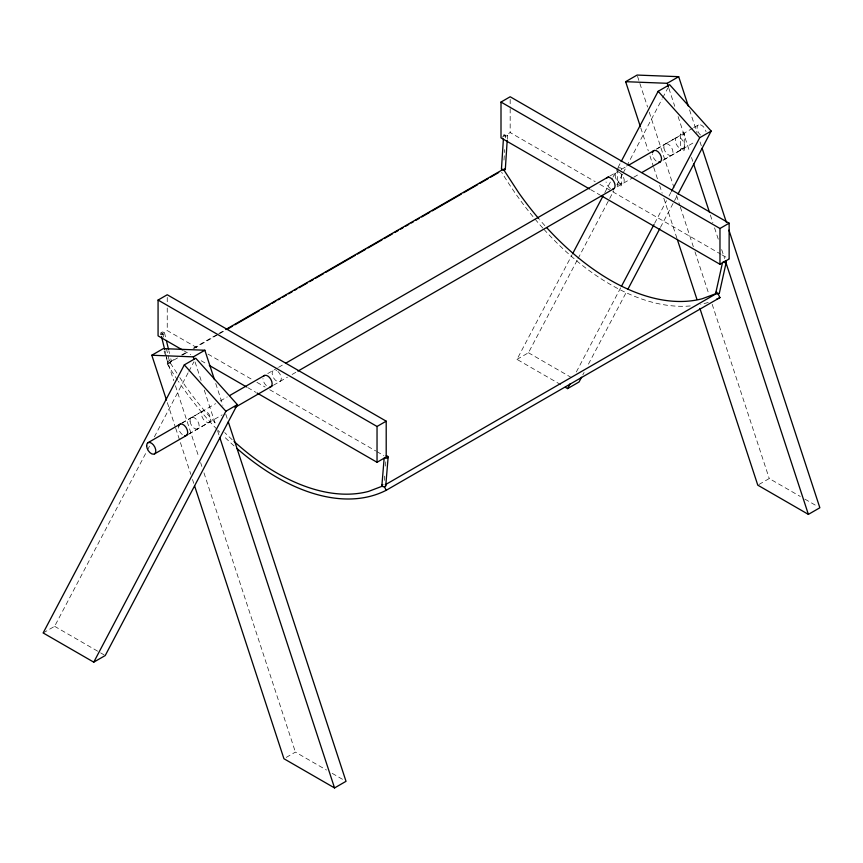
<?xml version="1.0" encoding="UTF-8"?>
<svg xmlns="http://www.w3.org/2000/svg" width="863" height="863" viewBox="0 0 863 863"><rect width="100%" height="100%" fill="white"/><g stroke="black" fill="none" stroke-linecap="round" stroke-linejoin="round"><path stroke-width="0.65" stroke-dasharray="4.32 3.24" d="M503.981 160.076L504.661 149.612M505.416 137.832L505.589 135.221M507.271 139.245L507.53 135.318M384.262 480.4L384.801 473.895M385.448 466.085L385.88 460.874M43.15 632.946L54.617 626.322L146.85 451.187M147.476 449.99L149.989 445.222M154.38 436.883L188.253 372.546M188.889 371.36L193.905 361.824M560.691 384.607L516.98 359.375L572.201 254.531M604.823 192.578L612.352 178.285M612.978 177.088L617.369 168.749M617.994 167.562L620.508 162.794M516.98 359.375L528.447 352.762L577.39 259.828M578.016 258.63L613.776 190.723M616.916 184.768L622.568 174.046M623.194 172.848L662.094 98.986M662.719 97.789L667.735 88.263M576.355 371.942L620.821 287.519M654.639 223.301L666.538 200.712M669.041 195.955L670.918 192.384M582.816 374.844L584.068 372.46M588.447 364.143L626.646 291.597M660.465 227.39L677.369 195.275M177.616 380.205A225.847 130.389 60 0 1 167.239 363.873L175.664 358.447M160.367 334.531L167.239 330.561L198.684 348.717M502.147 137.206L510.173 132.568L595.2 181.651M181.489 355.081L187.314 351.716M193.139 348.35L217.616 334.218M218.781 333.55L224.607 330.184M167.239 363.873L177.746 357.811M182.417 355.114L188.253 351.748M194.089 348.372L218.587 334.229M219.763 333.55L224.423 330.853M181.899 423.053L191.068 417.757M191.64 417.433L203.096 410.82M656.872 148.835L664.898 144.197M665.47 143.873L676.937 137.249M181.78 423.194L215.599 403.668M220.259 400.971L227.26 396.937M267.746 373.56L277.401 367.994M278.566 367.314L283.226 364.618M609.731 176.117L620.217 170.065M621.382 169.385L627.218 166.02M656.365 149.191L692.514 128.317M693.679 127.648L698.35 124.952A6.483 3.743 60 0 1 706.042 131.694M188.921 433.927L208.997 422.331A6.483 3.743 60 0 0 207.616 412.503A6.483 3.743 60 0 0 201.532 414.887A6.483 3.743 60 0 0 208.997 422.331M663.906 159.698L682.827 148.77A6.483 3.743 60 0 0 681.457 138.943A6.483 3.743 60 0 0 675.362 141.316A6.483 3.743 60 0 0 682.827 148.77M188.328 434.391L222.136 414.866M273.442 385.243L287.444 377.174M292.104 374.477L296.764 371.78M617.164 186.807L632.601 177.897M633.766 177.217L639.591 173.851M662.913 160.389L695.567 141.543M286.236 757.401L295.405 752.105L326.462 770.033M758.922 484.499L769.246 478.534L800.292 496.462M599.861 184.348L611.5 191.068M612.665 191.737L720.983 254.272M722.148 254.952L729.138 258.986M590.68 189.644L600.001 195.016M804.899 499.127L817.552 506.43M528.447 352.762L572.158 377.994M208.005 354.1L252.266 379.644M256.926 382.341L265.081 387.045M269.731 389.731L375.718 450.928M376.883 451.597L383.873 455.632M183.69 350.648L190.68 354.682M201.165 360.734L206.991 364.1M247.746 387.627L255.901 392.341M332.212 773.356L342.568 779.332M54.617 626.322L99.472 652.223M100.626 652.881L104.078 654.877M503.722 135.318L503.927 135.523A1.974 0.82 3.7 0 0 506.117 136.009L506.98 135.847A1.877 0.777 3.7 0 0 507.455 135.113L507.261 134.908A1.974 0.82 3.7 0 0 505.103 134.369L504.208 134.585A1.974 0.82 3.7 0 0 503.712 135.318M176.904 373.107L169.623 361.931L166.138 347.573M179.806 377.573L184.909 385.394A220.561 127.346 60 0 0 216.484 424.175M689.569 109.935L697.11 132.956M700.044 141.91L701.295 145.75M668.89 88.414L674.758 106.322M678.102 116.559L689.839 152.373M691.511 157.487L692.762 161.327M710.357 215.049L712.87 222.73M714.553 227.843L718.318 239.353M721.673 249.59L724.607 258.544M637.53 76.343L647.595 107.077M649.278 112.201L674.025 187.778M676.538 195.459L679.893 205.707M680.314 206.991L693.323 246.699M694.995 251.823L708.836 294.089M712.191 304.337L769.246 478.534M640.745 127.789L648.296 150.842M649.979 155.966L653.334 166.214M653.755 167.498L657.52 179.029M659.623 185.426L662.137 193.118M663.82 198.242L676.819 237.951M215.739 383.496L222.859 405.243M225.793 414.197L227.465 419.321M195.06 361.975L201.338 381.166M204.272 390.119L215.998 425.934M217.681 431.058L218.932 434.887M164.121 351.187L165.793 356.311M166.214 357.595L173.765 380.648M175.437 385.772L198.932 457.498M200.615 462.622L201.866 466.462M203.97 472.87L295.405 752.105M167.336 402.633L175.297 426.969M175.718 428.253L190.82 474.37M192.503 479.494L193.754 483.334M164.466 332.622L165.728 337.854M168.9 350.907L169.526 353.517M170.798 358.738L171.435 361.349M162.654 333.204L163.603 337.12M164.962 350.766L165.599 353.377M165.912 354.682L167.81 362.514M684.251 133.819A1.942 1.122 0 0 1 681.328 134.79A1.942 1.122 0 0 1 681.328 132.837A1.942 1.122 0 0 1 684.251 133.819L684.251 149.968A1.942 1.122 0 0 1 681.328 150.939A1.942 1.122 0 0 1 681.328 148.997A1.942 1.122 0 0 1 684.251 149.968M680.357 133.819L680.357 149.968M621.479 174.294L621.479 185.06A1.942 1.122 0 0 1 618.566 186.041A1.942 1.122 0 0 1 618.566 184.089A1.942 1.122 0 0 1 621.479 185.06M617.595 168.911L617.595 185.06M510.173 99.418L510.173 107.379M510.173 108.706L510.173 132.568M167.239 297.411L167.239 302.719M167.239 308.015L167.239 330.561M234.024 445.869A225.847 130.389 60 0 1 223.474 435.934M219.698 432.158A225.847 130.389 60 0 1 217.832 430.238M216.947 429.321A225.847 130.389 60 0 1 178.339 381.273M232.201 439.72A220.561 127.346 60 0 1 224.725 432.59M708.21 302.406A225.847 130.389 60 0 1 700.713 304.38M690.238 305.944A225.847 130.389 60 0 1 543.679 229.051M542.805 228.091A225.847 130.389 60 0 1 501.673 172.276M544.855 225.621A220.561 127.346 60 0 1 539.558 219.58M618.156 168.112A1.942 1.122 0 0 1 621.22 168.35M621.414 168.619A1.942 1.122 0 0 1 621.414 169.202M610.486 188.468A6.483 3.743 60 0 1 606.053 181.985M277.908 371.435A6.483 3.743 60 0 1 280.238 381.295A6.483 3.743 60 0 1 272.568 375.707A6.483 3.743 60 0 1 276.721 370.572M266.365 385.588A6.483 3.743 60 0 1 262.967 378.512M656.15 161.003A6.483 3.743 60 0 1 652.385 154.078M700.476 135.016A6.483 3.743 60 0 1 698.35 124.952M182.32 434.574A6.483 3.743 60 0 1 178.598 426.29M161.014 332.838L160.831 333.161A1.974 1.208 -13.6 0 0 161.737 334.391L162.19 334.445A1.877 1.154 -13.6 0 0 164.002 333.873L164.477 333.258A1.974 1.208 -13.6 0 0 163.582 332.018L163.118 331.964A1.877 1.154 -13.6 0 0 161.316 332.546L161.014 332.838M167.983 361.565L167.8 361.888A1.974 1.208 -13.6 0 0 168.695 363.118L169.159 363.172A1.877 1.154 -13.6 0 0 170.96 362.6L171.446 361.975A1.974 1.208 -13.6 0 0 170.54 360.745L170.087 360.691A1.877 1.154 -13.6 0 0 168.274 361.273L167.983 361.565M615.071 175.232A6.483 3.743 60 0 0 621.953 183.787A6.483 3.743 60 0 0 621.953 174.617A6.483 3.743 60 0 0 615.071 175.232M663.895 147.94A6.483 3.743 60 0 0 671.36 155.383A6.483 3.743 60 0 0 669.99 145.556A6.483 3.743 60 0 0 663.895 147.94M190.065 421.511A6.483 3.743 60 0 0 197.53 428.954A6.483 3.743 60 0 0 196.149 419.127A6.483 3.743 60 0 0 190.065 421.511"/><path stroke-width="1.29" d="M501.446 169.137L503.399 139.04M505.319 169.342L507.185 140.55M381.888 485.502L384.154 458.177M385.761 485.696L388.145 457.077M715.869 292.471L722.536 262.503M719.311 293.344L726.268 262.061M184.315 364.876L43.15 632.946L93.754 662.158L105.221 655.546L237.357 404.628L195.782 358.253L184.315 364.876L225.89 411.252L93.754 662.158M572.827 253.344L602.946 196.149M621.133 161.597L658.156 91.305L669.623 84.682L711.188 131.068L677.994 194.089M565.287 387.271L567.595 388.598L570.098 383.841M621.446 286.333L654.014 224.499M671.543 191.198L699.72 137.692L711.188 131.068M581.565 377.217L579.062 381.975L567.595 388.598M627.897 289.224L659.839 228.576M182.525 349.979L158.069 335.858L158.069 300.054L167.239 294.758L386.203 421.176L386.203 456.98L377.034 462.277L257.066 393.01M589.515 188.965L501.004 137.864L501.004 102.061L510.173 96.764L729.138 223.183L729.138 258.986L719.969 264.283L601.166 195.696M166.494 400.076L151.812 355.243L163.28 348.62L204.844 350.238L214.477 379.666M640.324 126.505L625.643 81.683L637.11 75.059L678.685 76.678L688.318 106.095M225.772 329.515L502.007 170.033M226.764 329.515L232.6 326.138M234.93 324.79L259.439 310.648M261.769 309.299L269.936 304.585M272.277 303.237L275.772 301.209M278.113 299.86L280.443 298.522M282.773 297.174L286.279 295.146M288.609 293.798L292.115 291.78M294.445 290.432L296.775 289.083M299.116 287.735L307.282 283.021M309.612 281.672L313.118 279.655M315.448 278.307L323.625 273.593M325.955 272.244L355.125 255.394M357.465 254.046L365.632 249.331M367.962 247.983L381.975 239.903M384.305 238.555L392.471 233.841M394.812 232.492L398.307 230.464M400.648 229.116L402.978 227.767M405.308 226.43L408.814 224.402M411.144 223.053L413.485 221.705M415.815 220.356L419.31 218.339M421.651 216.991L429.817 212.276M432.147 210.928L461.327 194.089M463.658 192.74L477.66 184.65M480.001 183.301L488.167 178.587M490.497 177.239L498.674 172.524M151.812 355.243L193.377 356.861L204.844 350.238M625.643 81.683L667.218 83.301L678.685 76.678M147.961 442.719L180.615 423.862M229.59 395.588L264.574 375.394M285.556 363.28L608.555 176.796M628.383 165.351L654.035 150.54M225.89 411.252L237.357 404.628M154.509 453.916L187.163 435.071M234.963 407.465L272.277 385.923M297.929 371.112L613.938 188.663M641.921 172.514L660.583 161.737M158.069 300.054L377.034 426.473L386.203 421.176M501.004 102.061L719.969 228.479L729.138 223.183M236.937 448.447A225.847 130.389 60 0 0 386.203 490.292L719.969 297.595L717.585 292.913L385.2 484.812A1.942 1.219 4.7 0 1 385.071 486.603A1.942 1.219 4.7 0 1 382.233 486.225A1.942 1.219 4.7 0 1 382.859 484.499M194.596 485.891L283.938 758.728L334.553 787.941L346.02 781.317L228.307 421.878M699.893 308.393L757.779 485.157L808.383 514.38L819.85 507.757L728.944 230.173M719.321 293.107A1.715 0.885 12.6 0 1 718.609 293.819L718.199 293.873A1.802 0.939 12.6 0 1 716.484 293.442L702.299 298.727A220.561 127.346 60 0 1 546.646 227.595M382.654 486.052L368.544 491.414A220.561 127.346 60 0 1 234.078 441.446M209.321 365.437L246.581 386.958M723.14 261.931L723.453 262.158A1.802 0.939 12.6 0 0 725.168 262.6L725.567 262.546A1.715 0.885 12.6 0 0 726.182 261.575L725.966 261.327A1.802 0.939 12.6 0 0 725.298 260.853M716.484 293.442L715.956 292.967A1.715 0.885 12.6 0 1 716.678 292.028M658.156 91.305L699.72 137.692M503.388 169.234L518.663 192.697A220.561 127.346 60 0 0 538.685 218.555M384.423 486.775L386.203 490.292M702.137 148.307L726.43 222.503M667.218 83.301L668.469 87.131M693.604 163.884L709.526 212.492M725.438 261.101L808.383 514.38M677.239 239.224L696.959 299.429M193.377 356.861L194.218 359.418M219.774 437.444L334.553 787.941M166.365 340.464L168.576 349.601M161.478 336.397L164.65 349.461M719.969 228.479L719.969 264.283M377.034 426.473L377.034 462.277M501.845 169.569A1.877 0.777 3.7 0 0 503.927 170.033L504.769 169.871A1.877 0.777 3.7 0 0 505.254 169.137L505.049 168.932A1.974 0.82 3.7 0 0 504.736 168.749M501.64 169.364A1.877 0.777 3.7 0 1 501.824 168.77M719.969 297.595A225.847 130.389 60 0 1 716.549 299.234M386.214 455.75A1.942 1.219 4.7 0 1 387.875 457.67A1.942 1.219 4.7 0 1 384.52 457.498M606.516 178.231A6.483 3.743 60 0 1 613.733 181.295A6.483 3.743 60 0 1 612.773 189.083M263.582 376.225A6.483 3.743 60 0 1 270.799 379.289A6.483 3.743 60 0 1 269.839 387.077M652.439 152.719A6.483 3.743 60 0 1 659.904 153.894A6.483 3.743 60 0 1 658.523 162.136M178.598 426.29A6.483 3.743 60 0 1 186.063 427.455A6.483 3.743 60 0 1 184.682 435.696M146.645 445.718A6.483 3.743 60 0 0 153.56 454.218A6.483 3.743 60 0 0 153.495 445.006A6.483 3.743 60 0 0 146.645 445.718"/></g></svg>
